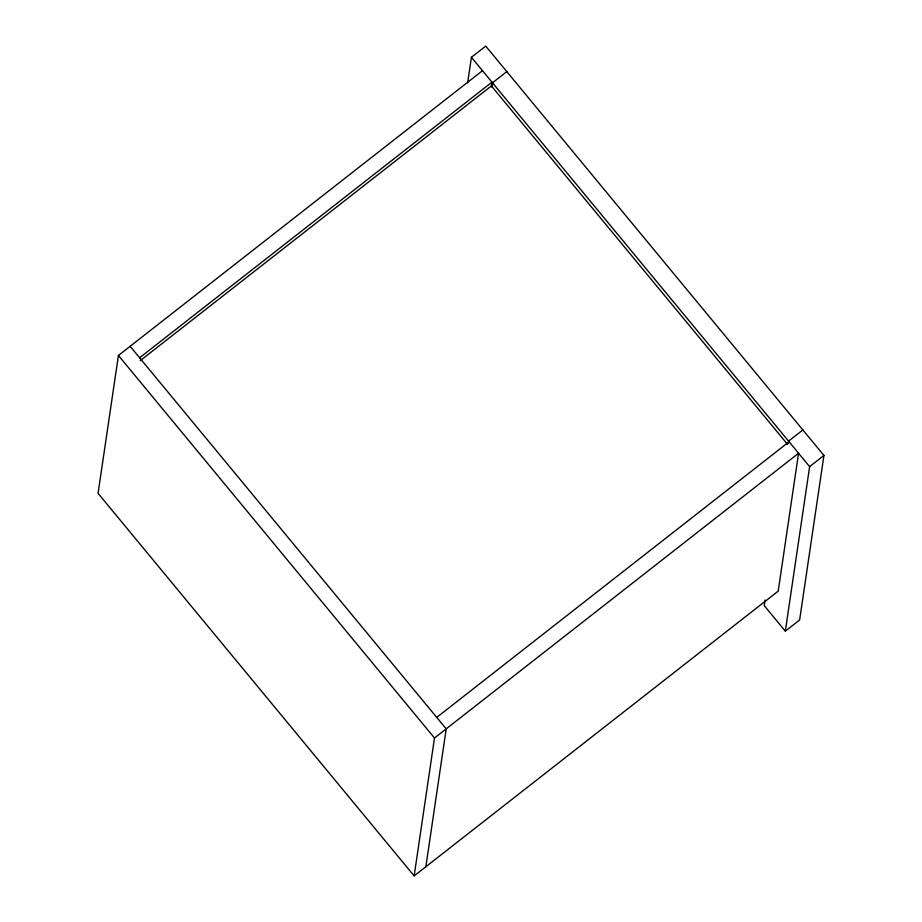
<?xml version="1.0" encoding="UTF-8"?>
<svg xmlns="http://www.w3.org/2000/svg" width="922" height="922" viewBox="0 0 922 922"><rect width="100%" height="100%" fill="white"/><g stroke="black" fill="none" stroke-linecap="round" stroke-linejoin="round"><path stroke-width="1.38" d="M482.483 70.683L118.431 355.466L98.066 493.339L414.151 875.9L778.203 591.117L798.567 453.244L434.504 738.026L414.151 875.9M467.65 82.819L471.419 57.291L485.721 46.1L823.934 455.445L799.628 619.987L785.325 631.167L764.257 605.662L765.099 599.992M491.334 86.414L491.968 82.15L139.614 357.782M491.864 87.048L492.498 82.796L506.8 71.605M425.849 866.749L446.213 728.876L130.129 346.315M788.183 443.643L788.552 441.131L802.855 429.94M785.325 631.167L809.631 466.636L823.934 455.445M140.19 360.686L491.414 85.942L787.607 444.439M436.728 717.397L789.082 441.765M471.419 57.291L809.631 466.636M118.431 355.466L434.504 738.026"/></g></svg>
